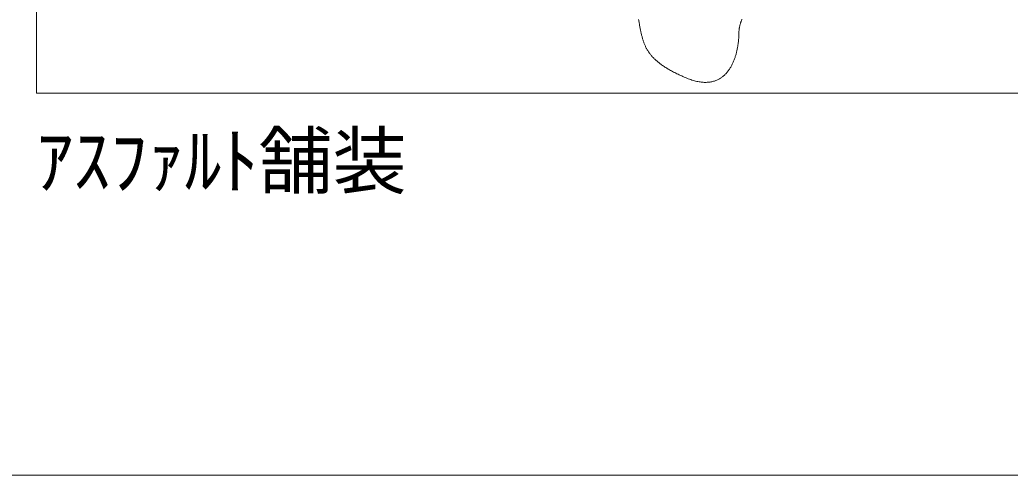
# Model space of a CAD drawing. Units: millimetres, scale not verified. Extents: x -30786 to 1211, y -1298 to 804.
# Drawn here: x 25.5 to 293, y -812.4 to -689.5 of the extents above; entities that cross this region are included whole.
import ezdxf
from ezdxf.enums import TextEntityAlignment as Align

# ---------------------------------------------------------------- set-up
doc = ezdxf.new("R2010")
doc.units = ezdxf.units.MM
doc.header["$LTSCALE"] = 8
doc.layers.add('0-0', color=7, linetype='Continuous', lineweight=18)
doc.styles.add('ＭＳ ゴシック', font='')
doc.styles.get('ＭＳ ゴシック').set_extended_font_data('MS Gothic')

msp = doc.modelspace()

# ---------------------------------------------------------------- linework, layer by layer
at = {"layer": '0-0'}
for points in [[(-1093.248, -812.357), (1210.752, -812.357), (1210.752, 803.643), (-1093.248, 803.643)], [(-1093.248, -812.357), (1210.752, -812.357), (1210.752, 803.643), (-1093.248, 803.643)], [(29.982, -709.253), (478.062, -709.253), (478.062, -154.569), (29.982, -154.569)]]:
    msp.add_lwpolyline(points, close=True, dxfattribs=at)
for points in [[(193.38, -693.395), (193.333, -693.192), (193.286, -692.986), (193.24, -692.779), (193.196, -692.569), (193.152, -692.357), (193.108, -692.143), (193.066, -691.927), (193.023, -691.708), (192.982, -691.487), (192.94, -691.264), (192.899, -691.038), (192.858, -690.81), (192.817, -690.58), (192.776, -690.347), (192.735, -690.111), (192.694, -689.873), (192.652, -689.632), (192.61, -689.389)], [(220.362, -689.763), (220.31, -689.905), (220.259, -690.046), (220.209, -690.187), (220.162, -690.329), (220.117, -690.471), (220.073, -690.613), (220.032, -690.756), (219.993, -690.899), (219.956, -691.042), (219.921, -691.186), (219.889, -691.33), (219.859, -691.475), (219.832, -691.621), (219.807, -691.767), (219.784, -691.914), (219.764, -692.062), (219.747, -692.211), (219.733, -692.36), (219.721, -692.511), (219.712, -692.662), (219.706, -692.814), (219.704, -692.968), (219.703, -693.123), (219.702, -693.281), (219.699, -693.444), (219.694, -693.61), (219.688, -693.78), (219.681, -693.953), (219.672, -694.129), (219.661, -694.309), (219.649, -694.492), (219.634, -694.677), (219.618, -694.865), (219.601, -695.056), (219.581, -695.25), (219.559, -695.445), (219.536, -695.643), (219.51, -695.843), (219.482, -696.045)], [(220.531, -689.34), (220.473, -689.481), (220.417, -689.622), (220.362, -689.763)], [(196.998, -700.126), (196.841, -699.973), (196.688, -699.82), (196.539, -699.666), (196.395, -699.512), (196.255, -699.357), (196.119, -699.201), (195.987, -699.044), (195.859, -698.887), (195.735, -698.728), (195.615, -698.569), (195.499, -698.409), (195.386, -698.248), (195.277, -698.086), (195.171, -697.923), (195.068, -697.758), (194.969, -697.593), (194.873, -697.426), (194.78, -697.259), (194.69, -697.09), (194.602, -696.92), (194.518, -696.748), (194.436, -696.575), (194.357, -696.401), (194.281, -696.225), (194.207, -696.048), (194.135, -695.87), (194.066, -695.69), (193.999, -695.508), (193.934, -695.325), (193.871, -695.14), (193.81, -694.953), (193.751, -694.765), (193.693, -694.575), (193.638, -694.383), (193.583, -694.189), (193.531, -693.993), (193.479, -693.796), (193.429, -693.596), (193.38, -693.395)], [(219.482, -696.045), (219.453, -696.248), (219.421, -696.453), (219.387, -696.66), (219.35, -696.868), (219.312, -697.077), (219.271, -697.287), (219.227, -697.498), (219.182, -697.71), (219.134, -697.922), (219.083, -698.134), (219.03, -698.347), (218.974, -698.561), (218.916, -698.774), (218.855, -698.987), (218.791, -699.2), (218.724, -699.412), (218.655, -699.624), (218.583, -699.835), (218.507, -700.046), (218.429, -700.255), (218.348, -700.463), (218.264, -700.67), (218.177, -700.876), (218.087, -701.08), (217.994, -701.282), (217.897, -701.482), (217.797, -701.681), (217.694, -701.877), (217.587, -702.071), (217.478, -702.263), (217.364, -702.452), (217.248, -702.639), (217.127, -702.822), (217.003, -703.003), (216.876, -703.18), (216.745, -703.355), (216.61, -703.526), (216.472, -703.693), (216.329, -703.856)], [(207.359, -705.828), (207.029, -705.727), (206.694, -705.615), (206.353, -705.495), (206.006, -705.364), (205.654, -705.223), (205.296, -705.073), (204.94, -704.919), (204.592, -704.765), (204.252, -704.612), (203.918, -704.46), (203.592, -704.309), (203.272, -704.157), (202.96, -704.007), (202.655, -703.856), (202.356, -703.707), (202.064, -703.557), (201.779, -703.408), (201.5, -703.259), (201.228, -703.11), (200.962, -702.961), (200.702, -702.813), (200.449, -702.665), (200.201, -702.517), (199.96, -702.368), (199.724, -702.22), (199.495, -702.072), (199.271, -701.924), (199.052, -701.775), (198.84, -701.627), (198.632, -701.478), (198.43, -701.329), (198.234, -701.18), (198.042, -701.031), (197.856, -700.881), (197.675, -700.731), (197.498, -700.58), (197.327, -700.429), (197.16, -700.278), (196.998, -700.126)], [(216.329, -703.856), (216.183, -704.016), (216.033, -704.172), (215.879, -704.323), (215.721, -704.471), (215.559, -704.614), (215.394, -704.752), (215.224, -704.886), (215.049, -705.015), (214.871, -705.139), (214.689, -705.257), (214.502, -705.371), (214.311, -705.479), (214.115, -705.581), (213.915, -705.678), (213.711, -705.769), (213.502, -705.854), (213.289, -705.933), (213.071, -706.006), (212.848, -706.072), (212.621, -706.131), (212.389, -706.184), (212.153, -706.23), (211.911, -706.27), (211.665, -706.301), (211.414, -706.326), (211.158, -706.343), (210.896, -706.353), (210.63, -706.355), (210.359, -706.349), (210.083, -706.335), (209.801, -706.314), (209.515, -706.283), (209.223, -706.245), (208.926, -706.197), (208.623, -706.142), (208.315, -706.077), (208.002, -706.003), (207.683, -705.92), (207.359, -705.828)]]:
    msp.add_lwpolyline(points, dxfattribs=at)

# ---------------------------------------------------------------- texts
at = {"layer": '0-0', "color": 4, "style": 'ＭＳ ゴシック'}
msp.add_text('ｱｽﾌｧﾙﾄ舗装', height=14.66, dxfattribs=at).set_placement((29.982, -739.253), align=Align.BOTTOM_LEFT)

doc.saveas('drawing.dxf')
